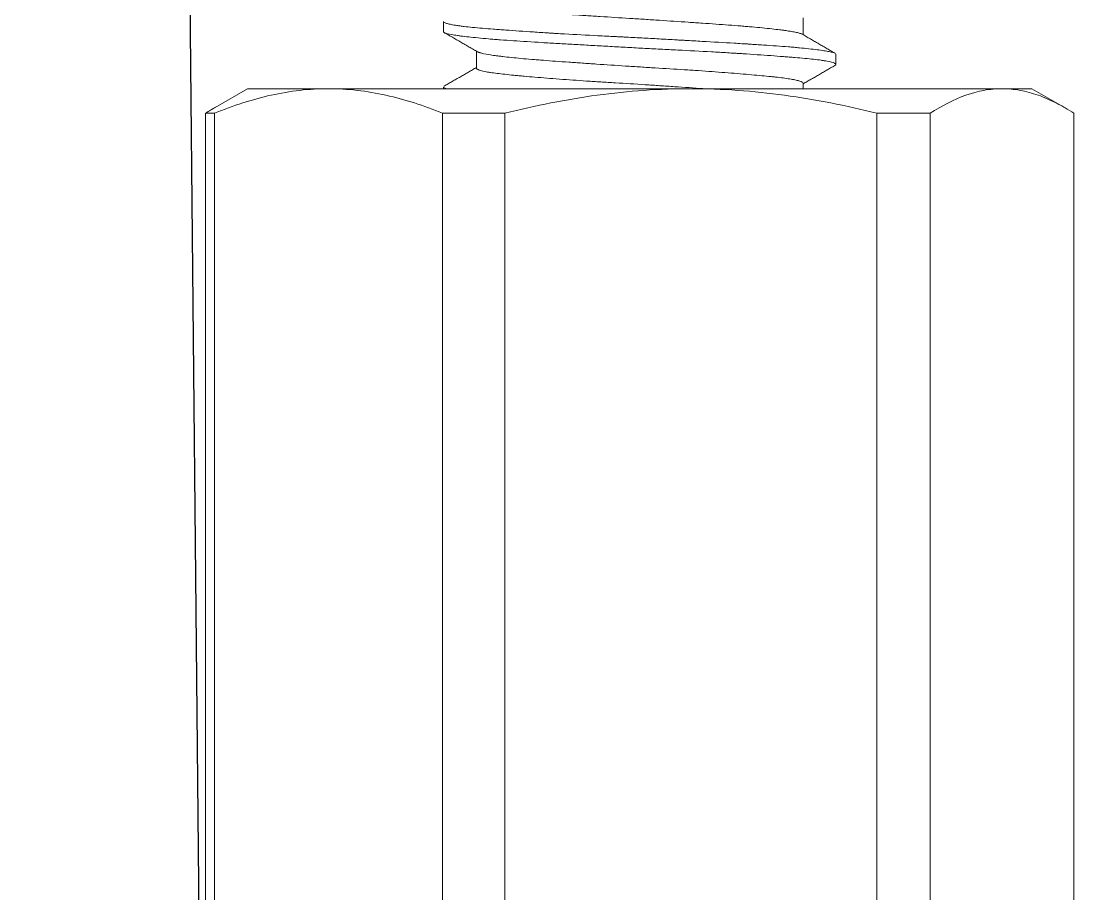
# Model space of a CAD drawing. Header units: millimetres. Extents: x 296 to 1136, y 93 to 687.
# Drawn here: x 674.42 to 690.7, y 283.32 to 296.66 of the extents above; entities that cross this region are included whole.
import ezdxf

# ---------------------------------------------------------------- set-up
doc = ezdxf.new("R2010")
doc.units = ezdxf.units.MM
doc.header["$LTSCALE"] = 0.75
doc.layers.add('DIM', color=3, linetype='Continuous')
doc.styles.get("Standard").update_dxf_attribs({"font": 'arial.ttf'})
doc.dimstyles.new('사본 ISO-25', dxfattribs={"dimtxt": 6, "dimasz": 6, "dimexe": 2.1, "dimexo": 2.1, "dimgap": 2, "dimtad": 1, "dimtih": 1, "dimtoh": 1, "dimdec": 1, "dimdsep": 46, "dimtxsty": 'Standard', "dimcen": 0, "dimclrd": 3, "dimclre": 3, "dimclrt": 4, "dimazin": 2, "dimtp": 0.1, "dimtm": 0.1, "dimtfac": 0.714286, "dimtdec": 1, "dimtmove": 0, "dimatfit": 3, "dimfxl": 1, "dimarcsym": 0})

msp = doc.modelspace()

# ---------------------------------------------------------------- linework, layer by layer
at = {"color": 7, "linetype": 'Continuous', "lineweight": 18}
for p, q in [((686.377, 296.715), (686.377, 296.456)), ((680.877, 296.503), (680.877, 296.659)), ((681.377, 295.948), (681.377, 296.206)), ((686.877, 296.159), (686.877, 296.003)), ((686.377, 295.715), (686.377, 295.631)), ((677.381, 295.345), (677.877, 295.631)), ((689.877, 295.631), (677.877, 295.631)), ((680.877, 295.631), (680.877, 295.659)), ((689.877, 295.631), (690.372, 295.345)), ((677.236, 276.006), (677.236, 295.256)), ((677.236, 295.256), (677.371, 295.256)), ((677.371, 276.006), (677.371, 295.256)), ((680.86, 276.006), (680.86, 295.256)), ((680.86, 295.256), (681.814, 295.256)), ((681.814, 276.006), (681.814, 295.256)), ((687.501, 295.256), (688.321, 295.256)), ((687.501, 276.006), (687.501, 295.256)), ((688.321, 276.006), (688.321, 295.256)), ((690.518, 276.006), (690.518, 295.256))]:
    msp.add_line(p, q, dxfattribs=at)
for points, knots in [([(686.364, 296.464), (686.358, 296.468), (686.349, 296.471), (686.332, 296.477), (686.324, 296.48), (686.308, 296.484), (686.298, 296.487), (686.268, 296.494), (686.222, 296.503), (686.163, 296.513), (686.113, 296.52), (686.088, 296.524), (686.06, 296.527), (686.041, 296.53), (686.031, 296.531), (685.943, 296.542), (685.853, 296.552), (685.703, 296.567), (685.651, 296.572), (685.568, 296.579), (685.54, 296.582), (685.496, 296.585), (685.482, 296.586), (685.452, 296.589), (685.437, 296.59), (685.302, 296.601), (685.175, 296.61), (684.975, 296.624), (684.906, 296.629), (684.8, 296.636), (684.764, 296.638), (684.693, 296.643), (684.656, 296.646), (684.475, 296.658), (684.327, 296.668), (684.102, 296.683), (684.026, 296.688), (683.911, 296.696), (683.873, 296.698), (683.796, 296.703), (683.758, 296.705), (683.569, 296.717), (683.42, 296.726), (683.236, 296.738), (683.199, 296.74), (683.126, 296.745), (683.089, 296.747), (682.981, 296.755), (682.91, 296.759), (682.704, 296.774), (682.572, 296.784), (682.416, 296.796), (682.385, 296.799), (682.324, 296.804), (682.295, 296.806), (682.207, 296.814), (682.152, 296.819), (681.992, 296.833), (681.896, 296.842), (681.788, 296.854), (681.768, 296.856), (681.728, 296.861), (681.708, 296.864), (681.653, 296.871), (681.586, 296.88), (681.531, 296.89), (681.495, 296.897), (681.478, 296.901), (681.463, 296.905), (681.453, 296.907), (681.449, 296.908), (681.409, 296.92), (681.388, 296.93), (681.378, 296.942), (681.377, 296.945), (681.377, 296.948)], [0, 0, 0, 0, 0.023992, 0.023992, 0.038988, 0.038988, 0.053983, 0.053983, 0.083973, 0.113964, 0.113964, 0.128959, 0.136456, 0.136456, 0.143954, 0.143954, 0.203935, 0.203935, 0.233925, 0.233925, 0.24892, 0.24892, 0.256418, 0.256418, 0.263916, 0.263916, 0.323896, 0.323896, 0.353887, 0.353887, 0.368882, 0.368882, 0.383877, 0.383877, 0.443858, 0.443858, 0.473848, 0.473848, 0.488844, 0.488844, 0.503839, 0.503839, 0.56382, 0.56382, 0.578815, 0.578815, 0.59381, 0.59381, 0.6238, 0.6238, 0.683781, 0.683781, 0.698776, 0.698776, 0.713772, 0.713772, 0.743762, 0.743762, 0.803743, 0.803743, 0.818738, 0.818738, 0.833733, 0.833733, 0.863724, 0.893714, 0.893714, 0.908709, 0.916207, 0.916207, 0.923704, 0.923704, 0.983685, 0.983685, 1, 1, 1, 1]), ([(686.864, 296.174), (686.857, 296.178), (686.834, 296.186), (686.798, 296.195), (686.763, 296.202), (686.75, 296.204), (686.723, 296.209), (686.708, 296.211), (686.631, 296.223), (686.554, 296.232), (686.419, 296.247), (686.37, 296.252), (686.292, 296.259), (686.265, 296.262), (686.223, 296.266), (686.209, 296.267), (686.18, 296.269), (686.108, 296.275), (686.031, 296.282), (685.903, 296.291), (685.77, 296.3), (685.626, 296.309), (685.532, 296.315), (685.514, 296.316), (685.476, 296.318), (685.456, 296.319), (685.399, 296.323), (685.36, 296.325), (685.163, 296.337), (685, 296.346), (684.745, 296.361), (684.659, 296.366), (684.549, 296.372), (684.527, 296.373), (684.483, 296.376), (684.417, 296.379), (684.351, 296.383), (684.218, 296.391), (684.129, 296.396), (683.951, 296.405), (683.862, 296.41), (683.727, 296.417), (683.66, 296.421), (683.593, 296.424), (683.548, 296.426), (683.526, 296.428), (683.414, 296.433), (683.325, 296.438), (683.063, 296.451), (682.893, 296.46), (682.686, 296.472), (682.645, 296.474), (682.583, 296.478), (682.563, 296.479), (682.523, 296.482), (682.422, 296.488), (682.326, 296.494), (682.101, 296.509), (681.96, 296.519), (681.812, 296.53), (681.796, 296.531), (681.763, 296.533), (681.747, 296.535), (681.7, 296.538), (681.669, 296.54), (681.58, 296.547), (681.523, 296.552), (681.363, 296.565), (681.27, 296.574), (681.17, 296.586), (681.15, 296.589), (681.114, 296.593), (681.097, 296.596), (681.048, 296.603), (680.991, 296.613), (680.949, 296.623), (680.923, 296.63), (680.916, 296.633), (680.903, 296.638), (680.897, 296.64), (680.883, 296.648), (680.878, 296.653), (680.877, 296.658), (680.877, 296.658), (680.877, 296.658)], [0, 0, 0, 0, 0.026836, 0.056261, 0.056261, 0.070974, 0.070974, 0.085687, 0.085687, 0.144538, 0.144538, 0.173964, 0.173964, 0.188676, 0.188676, 0.196033, 0.196033, 0.203389, 0.232815, 0.232815, 0.26224, 0.291666, 0.291666, 0.299022, 0.299022, 0.306379, 0.306379, 0.321092, 0.321092, 0.379943, 0.379943, 0.409368, 0.409368, 0.416725, 0.416725, 0.424081, 0.438794, 0.438794, 0.468219, 0.468219, 0.497645, 0.497645, 0.512358, 0.519714, 0.519714, 0.527071, 0.527071, 0.556496, 0.556496, 0.615347, 0.615347, 0.63006, 0.63006, 0.637417, 0.637417, 0.644773, 0.674199, 0.674199, 0.73305, 0.73305, 0.740406, 0.740406, 0.747762, 0.747762, 0.762475, 0.762475, 0.791901, 0.791901, 0.850752, 0.850752, 0.865465, 0.865465, 0.880178, 0.880178, 0.909603, 0.939029, 0.939029, 0.953742, 0.953742, 0.968454, 0.968454, 0.99788, 0.99788, 1, 1, 1, 1]), ([(680.877, 296.502), (680.877, 296.502), (680.877, 296.501), (680.878, 296.499), (680.878, 296.497), (680.88, 296.495), (680.882, 296.494), (680.889, 296.488), (680.899, 296.484), (680.94, 296.47), (680.983, 296.461), (681.056, 296.45), (681.071, 296.447), (681.105, 296.443), (681.122, 296.44), (681.178, 296.433), (681.218, 296.428), (681.349, 296.414), (681.45, 296.404), (681.593, 296.391), (681.623, 296.389), (681.683, 296.384), (681.714, 296.381), (681.809, 296.374), (681.875, 296.37), (682.079, 296.356), (682.226, 296.347), (682.421, 296.335), (682.461, 296.333), (682.541, 296.328), (682.581, 296.326), (682.703, 296.319), (682.868, 296.31), (683.124, 296.295), (683.3, 296.285), (683.478, 296.275), (683.567, 296.27), (683.746, 296.26), (683.835, 296.255), (684.013, 296.246), (684.102, 296.241), (684.236, 296.234), (684.28, 296.232), (684.369, 296.227), (684.414, 296.225), (684.635, 296.214), (684.806, 296.205), (685.055, 296.191), (685.137, 296.186), (685.258, 296.179), (685.297, 296.176), (685.357, 296.173), (685.376, 296.171), (685.415, 296.169), (685.434, 296.168), (685.606, 296.157), (685.749, 296.147), (685.948, 296.132), (686.012, 296.127), (686.089, 296.121), (686.104, 296.12), (686.134, 296.118), (686.149, 296.117), (686.192, 296.113), (686.221, 296.111), (686.358, 296.1), (686.454, 296.091), (686.578, 296.077), (686.616, 296.072), (686.659, 296.066), (686.667, 296.065), (686.684, 296.062), (686.707, 296.059), (686.729, 296.055), (686.795, 296.043), (686.832, 296.033), (686.86, 296.02), (686.867, 296.017), (686.871, 296.013), (686.873, 296.011), (686.874, 296.009), (686.876, 296.006), (686.877, 296.004), (686.877, 296.002)], [0, 0, 0, 0, 0.005132, 0.005132, 0.01226, 0.01226, 0.019388, 0.019388, 0.047901, 0.047901, 0.104926, 0.104926, 0.119183, 0.119183, 0.133439, 0.133439, 0.161952, 0.161952, 0.218977, 0.218977, 0.233234, 0.233234, 0.24749, 0.24749, 0.276003, 0.276003, 0.333028, 0.333028, 0.347285, 0.347285, 0.361541, 0.361541, 0.390054, 0.418567, 0.447079, 0.447079, 0.475592, 0.475592, 0.504105, 0.504105, 0.532618, 0.532618, 0.546874, 0.546874, 0.561131, 0.561131, 0.618156, 0.618156, 0.646669, 0.646669, 0.660925, 0.660925, 0.668053, 0.668053, 0.675182, 0.675182, 0.732207, 0.732207, 0.76072, 0.76072, 0.767848, 0.767848, 0.774976, 0.774976, 0.789233, 0.789233, 0.846258, 0.846258, 0.874771, 0.874771, 0.881899, 0.881899, 0.889027, 0.903284, 0.903284, 0.960309, 0.960309, 0.974566, 0.981694, 0.981694, 0.988822, 0.988822, 1, 1, 1, 1]), ([(681.392, 296.197), (681.393, 296.196), (681.394, 296.196), (681.4, 296.193), (681.406, 296.19), (681.415, 296.187), (681.419, 296.186), (681.426, 296.184), (681.43, 296.182), (681.466, 296.172), (681.511, 296.163), (681.598, 296.148), (681.638, 296.142), (681.684, 296.136), (681.702, 296.134), (681.712, 296.132), (681.741, 296.129), (681.761, 296.126), (681.864, 296.114), (681.957, 296.104), (682.113, 296.089), (682.167, 296.084), (682.239, 296.078), (682.253, 296.077), (682.283, 296.075), (682.327, 296.071), (682.372, 296.068), (682.524, 296.056), (682.653, 296.047), (682.824, 296.035), (682.858, 296.033), (682.928, 296.028), (682.964, 296.026), (683.07, 296.018), (683.143, 296.013), (683.361, 295.998), (683.509, 295.988), (683.698, 295.976), (683.736, 295.973), (683.812, 295.968), (683.85, 295.966), (683.964, 295.959), (684.039, 295.954), (684.264, 295.94), (684.412, 295.931), (684.595, 295.919), (684.632, 295.917), (684.704, 295.912), (684.74, 295.91), (684.846, 295.903), (684.915, 295.898), (685.117, 295.883), (685.246, 295.873), (685.491, 295.853), (685.604, 295.843), (685.758, 295.829), (685.806, 295.825), (685.876, 295.818), (685.899, 295.815), (685.942, 295.811), (685.964, 295.808), (686.066, 295.797), (686.135, 295.787), (686.22, 295.773), (686.246, 295.768), (686.279, 295.76), (686.289, 295.758), (686.308, 295.753), (686.317, 295.75), (686.355, 295.738), (686.372, 295.728), (686.377, 295.716), (686.377, 295.715), (686.377, 295.713)], [0, 0, 0, 0, 0.004063, 0.004063, 0.019001, 0.019001, 0.02647, 0.02647, 0.033939, 0.033939, 0.09369, 0.09369, 0.123566, 0.131035, 0.131035, 0.138504, 0.138504, 0.153442, 0.153442, 0.213193, 0.213193, 0.243069, 0.243069, 0.250538, 0.250538, 0.258007, 0.272945, 0.272945, 0.332696, 0.332696, 0.347634, 0.347634, 0.362572, 0.362572, 0.392448, 0.392448, 0.452199, 0.452199, 0.467137, 0.467137, 0.482075, 0.482075, 0.51195, 0.51195, 0.571702, 0.571702, 0.58664, 0.58664, 0.601578, 0.601578, 0.631453, 0.631453, 0.691205, 0.691205, 0.750956, 0.750956, 0.780832, 0.780832, 0.79577, 0.79577, 0.810708, 0.810708, 0.870459, 0.870459, 0.900335, 0.900335, 0.915273, 0.915273, 0.930211, 0.930211, 0.989962, 0.989962, 1, 1, 1, 1]), ([(684.887, 295.63), (684.872, 295.631), (684.858, 295.632), (684.704, 295.643), (684.56, 295.652), (684.374, 295.665), (684.336, 295.668), (684.261, 295.673), (684.223, 295.675), (684.11, 295.683), (684.034, 295.688), (683.807, 295.703), (683.656, 295.712), (683.467, 295.723), (683.43, 295.726), (683.355, 295.73), (683.317, 295.733), (683.207, 295.74), (683.061, 295.749), (682.921, 295.759), (682.783, 295.768), (682.715, 295.773), (682.514, 295.788), (682.39, 295.798), (682.216, 295.813), (682.16, 295.818), (682.08, 295.825), (682.053, 295.828), (682.002, 295.832), (681.977, 295.835), (681.855, 295.847), (681.769, 295.856), (681.658, 295.87), (681.616, 295.876), (681.578, 295.882), (681.563, 295.884), (681.556, 295.886), (681.535, 295.889), (681.522, 295.892), (681.461, 295.904), (681.425, 295.914), (681.392, 295.929), (681.385, 295.934), (681.379, 295.94), (681.379, 295.942), (681.377, 295.944), (681.377, 295.945), (681.377, 295.947), (681.377, 295.947), (681.377, 295.947)], [0, 0, 0, 0, 0.009559, 0.009559, 0.101471, 0.101471, 0.124448, 0.124448, 0.147426, 0.147426, 0.193382, 0.193382, 0.285294, 0.285294, 0.308272, 0.308272, 0.33125, 0.33125, 0.377206, 0.423162, 0.423162, 0.469118, 0.469118, 0.561029, 0.561029, 0.606985, 0.606985, 0.629963, 0.629963, 0.652941, 0.652941, 0.744853, 0.744853, 0.790809, 0.802298, 0.802298, 0.813787, 0.813787, 0.836765, 0.836765, 0.928676, 0.928676, 0.974632, 0.974632, 0.986121, 0.986121, 0.99761, 0.99761, 1, 1, 1, 1]), ([(677.371, 295.256), (677.658, 295.373), (677.947, 295.468), (678.383, 295.565), (678.529, 295.589), (678.821, 295.623), (678.968, 295.631), (679.115, 295.631)], [0, 0, 0, 0, 0.5, 0.5, 0.75, 0.75, 1, 1, 1, 1]), ([(679.115, 295.631), (679.261, 295.631), (679.408, 295.623), (679.702, 295.589), (679.849, 295.564), (680.286, 295.467), (680.574, 295.373), (680.86, 295.256)], [0, 0, 0, 0, 0.25, 0.25, 0.5, 0.5, 1, 1, 1, 1]), ([(680.921, 295.631), (680.907, 295.635), (680.885, 295.645), (680.877, 295.654), (680.877, 295.659)], [0, 0, 0, 0, 0.483333, 1, 1, 1, 1]), ([(681.814, 295.256), (682.283, 295.373), (682.754, 295.468), (683.464, 295.565), (683.702, 295.589), (684.179, 295.623), (684.418, 295.631), (684.658, 295.631)], [0, 0, 0, 0, 0.5, 0.5, 0.75, 0.75, 1, 1, 1, 1]), ([(684.658, 295.631), (684.896, 295.631), (685.135, 295.623), (685.615, 295.589), (685.853, 295.564), (686.565, 295.467), (687.035, 295.373), (687.501, 295.256)], [0, 0, 0, 0, 0.25, 0.25, 0.5, 0.5, 1, 1, 1, 1]), ([(689.419, 295.631), (689.327, 295.631), (689.235, 295.623), (689.096, 295.598), (689.05, 295.587), (688.98, 295.569), (688.957, 295.562), (688.911, 295.548), (688.703, 295.478), (688.499, 295.372), (688.321, 295.256)], [0, 0, 0, 0, 0.25, 0.25, 0.375, 0.375, 0.4375, 0.4375, 0.5, 1, 1, 1, 1]), ([(689.419, 295.631), (689.511, 295.631), (689.603, 295.623), (689.787, 295.59), (689.879, 295.565), (690.062, 295.5), (690.154, 295.461), (690.268, 295.402), (690.291, 295.39), (690.337, 295.365), (690.405, 295.327), (690.473, 295.285), (690.518, 295.256)], [0, 0, 0, 0, 0.25, 0.25, 0.5, 0.5, 0.75, 0.75, 0.8125, 0.8125, 0.875, 1, 1, 1, 1])]:
    msp.add_open_spline(points, degree=3, knots=knots, dxfattribs=at)
for points, degree in [([(681.396, 296.195), (681.139, 296.344), (680.881, 296.493)], 2), ([(686.358, 296.468), (686.615, 296.318), (686.872, 296.169)], 2), ([(680.886, 295.671), (681.132, 295.814), (681.377, 295.956)], 2), ([(686.875, 295.995), (686.626, 295.85), (686.377, 295.706)], 2), ([(677.389, 295.349), (677.338, 295.32), (677.287, 295.289), (677.236, 295.256)], 3)]:
    msp.add_open_spline(points, degree=degree, dxfattribs=at)

# ---------------------------------------------------------------- leaders
at = {"layer": 'DIM'}
msp.add_leader([(676.416, 356.196), (677.36, 259.617), (690.699, 259.617)], dimstyle='사본 ISO-25', override={"dimasz": 4, "dimgap": 2, "dimtad": 0, "dimldrblk": 'Dot'}, dxfattribs=at)

doc.saveas('drawing.dxf')
